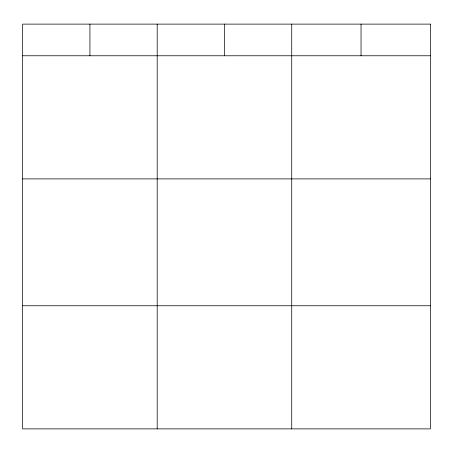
<?xml version="1.0" encoding="UTF-8"?>
<svg xmlns="http://www.w3.org/2000/svg" width="453" height="453" viewBox="0 0 453 453"><rect width="100%" height="100%" fill="white"/><g stroke="black" fill="none" stroke-linecap="round" stroke-linejoin="round"><path stroke-width="0.68" d="M22.65 55.77L430.35 55.77M22.65 178.895L430.35 178.895M22.65 305.752L430.35 305.752M361.041 24.117L361.041 55.77M291.732 24.117L291.732 428.883M224.462 24.117L224.462 55.77M157.191 24.117L157.191 428.883M89.921 24.117L89.921 55.77M430.35 24.117L22.65 24.117L22.65 428.883L430.35 428.883L430.35 24.117"/></g></svg>
